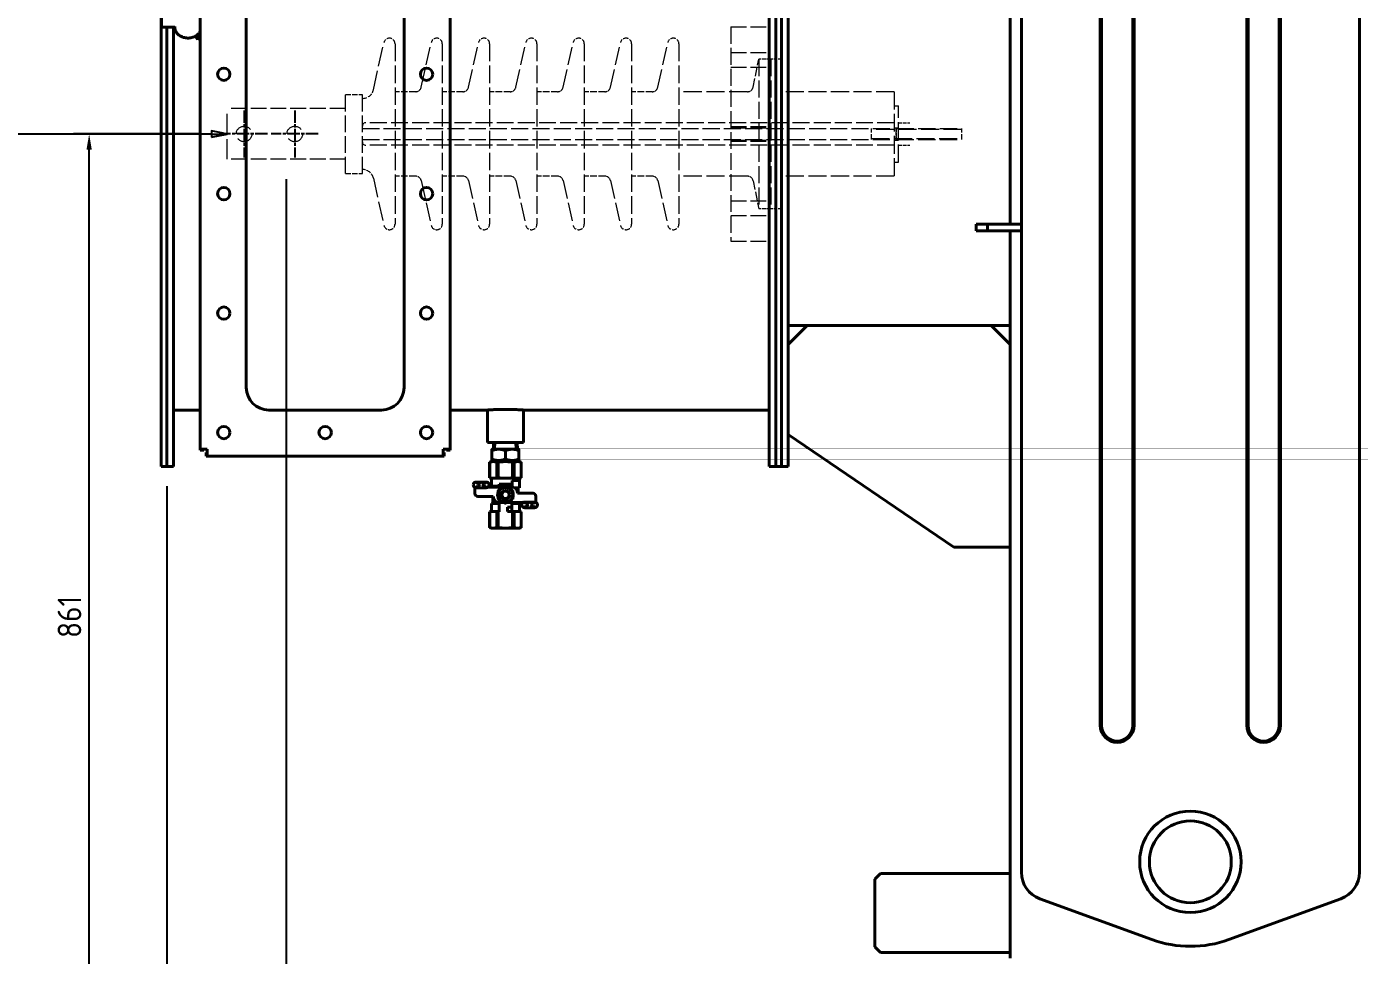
# Model space of a CAD drawing. Header units: millimetres. Extents: x 0 to 5887, y 0 to 4158.
# Drawn here: x 2033 to 3216, y 943 to 1767 of the extents above; entities that cross this region are included whole.
import ezdxf

# ---------------------------------------------------------------- set-up
doc = ezdxf.new("R2010")
doc.units = ezdxf.units.MM
doc.header["$LTSCALE"] = 7
doc.linetypes.add('CHAIN', pattern=[0.3543, 0.2362, -0.0295, 0.0591, -0.0295])
doc.linetypes.add('DASHED', pattern=[0.2067, 0.1654, -0.0413])
for name, color, linetype, lineweight in [('가려진 것(ISO)', 2, 'DASHED', 18), ('가시적인 것(ISO)', 3, 'Continuous', 40), ('가시적인 좁은 것(ISO)', 3, 'Continuous', 35), ('기호(ISO)', 5, 'Continuous', 25), ('중심 표식(ISO)', 1, 'Continuous', 25), ('치수(ISO)', 2, 'Continuous', 25)]:
    doc.layers.add(name, color=color, linetype=linetype, lineweight=lineweight)
doc.styles.add('부품번호텍스트_M2B', font='isocp.shx')
doc.styles.add('치수 텍스트_PSTEK_POSCO', font='isocp.shx')
doc.dimstyles.new('치수_PSTEK_POSCO', dxfattribs={"dimscale": 7, "dimtxt": 3, "dimasz": 2, "dimexe": 2, "dimexo": 2.5, "dimgap": 1, "dimtad": 1, "dimrnd": 1e-08, "dimdsep": 46, "dimtxsty": '치수 텍스트_PSTEK_POSCO', "dimcen": 0.09, "dimdle": 10, "dimclrd": 7, "dimclre": 7, "dimclrt": 2, "dimadec": 1, "dimazin": 2, "dimtfac": 1, "dimtmove": 0, "dimatfit": 3, "dimfxl": 0, "dimtolj": 1, "dimlwd": -1, "dimlwe": -1, "dimarcsym": 0})

# ---------------------------------------------------------------- blocks, each defined once
blk = doc.blocks.new('품번기호4')
at = {"layer": '기호(ISO)', "color": 7}
for p, q in [((313.81, 238.88), (286.93, 238.88)), ((313.81, 239.28), (313.81, 238.48)), ((315.31, 238.98), (313.81, 239.28)), ((313.81, 238.88), (314.97, 238.88)), ((313.81, 238.48), (315.31, 238.78))]:
    blk.add_line(p, q, dxfattribs=at)
at = {"layer": '기호(ISO)', "color": 7, "flags": 128}
blk.add_lwpolyline([(313.81, 238.48), (315.81, 238.88), (313.81, 239.28), (313.81, 238.48)], dxfattribs=at)
at = {"layer": '기호(ISO)'}
blk.add_circle((280.93, 238.88), 6, dxfattribs=at)
at = {"layer": '기호(ISO)', "color": 7}
blk.add_solid([(313.81, 238.48), (315.81, 238.88), (313.81, 239.28), (313.81, 238.48)], dxfattribs=at)
at = {"layer": '기호(ISO)', "color": 7, "insert": (280.93, 238.9), "char_height": 4, "attachment_point": 5, "style": '부품번호텍스트_M2B'}
blk.add_mtext('5', dxfattribs=at)
blk = doc.blocks.new('*D43')
at = {"layer": 'Defpoints', "color": 0, "transparency": 16777216}
for p in [(2263.2, 1649.7), (3250.7, 935.4), (2263.2, 515.4)]:
    blk.add_point(p, dxfattribs=at)
at = {"layer": '치수(ISO)', "color": 7, "transparency": 16777216}
for p, q in [((2263.2, 1632.2), (2263.2, 501.4)), ((3250.7, 917.9), (3250.7, 501.4)), ((3236.7, 515.4), (2277.2, 515.4))]:
    blk.add_line(p, q, dxfattribs=at)
for points in [[(2277.2, 517.8), (2277.2, 513.1), (2263.2, 515.4)], [(3236.7, 517.8), (3236.7, 513.1), (3250.7, 515.4)]]:
    blk.add_solid(points, dxfattribs=at)
at = {"layer": '치수(ISO)', "color": 2, "transparency": 16777216, "insert": (2726.7, 532.9), "char_height": 21, "attachment_point": 4, "style": '치수 텍스트_PSTEK_POSCO'}
blk.add_mtext('\\A1;987.5', dxfattribs=at)
blk = doc.blocks.new('*D44')
at = {"layer": 'Defpoints', "color": 0, "transparency": 16777216}
for p in [(3843.7, 1728.2), (2157.2, 1377.2), (2157.2, 437.2)]:
    blk.add_point(p, dxfattribs=at)
at = {"layer": '치수(ISO)', "color": 7, "transparency": 16777216}
for p, q in [((3843.7, 1710.7), (3843.7, 423.2)), ((2157.2, 1359.7), (2157.2, 423.2)), ((3829.7, 437.2), (2171.2, 437.2))]:
    blk.add_line(p, q, dxfattribs=at)
for points in [[(2171.2, 439.5), (2171.2, 434.8), (2157.2, 437.2)], [(3829.7, 439.5), (3829.7, 434.8), (3843.7, 437.2)]]:
    blk.add_solid(points, dxfattribs=at)
at = {"layer": '치수(ISO)', "color": 2, "transparency": 16777216, "insert": (2965.3, 454.7), "char_height": 21, "attachment_point": 4, "style": '치수 텍스트_PSTEK_POSCO'}
blk.add_mtext('\\A1;1686.5', dxfattribs=at)
blk = doc.blocks.new('*D45')
at = {"layer": 'Defpoints', "color": 0, "transparency": 16777216}
for p in [(2088.2, 1672.2), (2204.8, 1672.2), (2925.7, 811.2)]:
    blk.add_point(p, dxfattribs=at)
at = {"layer": '치수(ISO)', "color": 7, "transparency": 16777216}
for p, q in [((2187.3, 1672.2), (2074.2, 1672.2)), ((2088.2, 825.2), (2088.2, 1658.2)), ((2908.2, 811.2), (2074.2, 811.2))]:
    blk.add_line(p, q, dxfattribs=at)
for points in [[(2085.8, 1658.2), (2090.5, 1658.2), (2088.2, 1672.2)], [(2085.8, 825.2), (2090.5, 825.2), (2088.2, 811.2)]]:
    blk.add_solid(points, dxfattribs=at)
at = {"layer": '치수(ISO)', "color": 2, "transparency": 16777216, "insert": (2070.7, 1224.9), "char_height": 21, "attachment_point": 4, "rotation": 90, "style": '치수 텍스트_PSTEK_POSCO'}
blk.add_mtext('\\A1;861', dxfattribs=at)

msp = doc.modelspace()

# ---------------------------------------------------------------- linework, layer by layer
at = {"layer": '가려진 것(ISO)', "ltscale": 12.891842}
for p, q in [((2657.6748, 1767.1871), (2657.6748, 1577.1871)), ((2692.6748, 1577.1871), (2692.6748, 1767.1871))]:
    msp.add_line(p, q, dxfattribs=at)
at = {"layer": '가려진 것(ISO)', "ltscale": 12.094824}
for p, q in [((2657.6748, 1767.1871), (2692.6748, 1767.1871)), ((2657.6748, 1744.5051), (2692.6748, 1744.5051)), ((2657.6748, 1731.5051), (2692.6748, 1731.5051)), ((2315.6748, 1694.6871), (2210.6748, 1694.6871)), ((2657.6748, 1678.6871), (2692.6748, 1678.6871)), ((2657.6748, 1677.6871), (2692.6748, 1677.6871)), ((2657.6748, 1666.6871), (2692.6748, 1666.6871)), ((2657.6748, 1665.6871), (2692.6748, 1665.6871)), ((2315.6748, 1649.6871), (2210.6748, 1649.6871)), ((2657.6748, 1612.8692), (2692.6748, 1612.8692)), ((2657.6748, 1599.8692), (2692.6748, 1599.8692)), ((2657.6748, 1577.1871), (2692.6748, 1577.1871))]:
    msp.add_line(p, q, dxfattribs=at)
at = {"layer": '가려진 것(ISO)', "ltscale": 14.795932}
for p, q in [((2340.4327, 1711.5003), (2349.7958, 1753.2805)), ((2340.4327, 1632.8739), (2349.7958, 1591.0937))]:
    msp.add_line(p, q, dxfattribs=at)
at = {"layer": '가려진 것(ISO)', "ltscale": 13.361586}
for p, q in [((2359.6748, 1752.1871), (2359.6748, 1592.1871)), ((2401.6748, 1752.1871), (2401.6748, 1592.1871)), ((2443.6748, 1752.1871), (2443.6748, 1592.1871)), ((2485.6748, 1752.1871), (2485.6748, 1592.1871)), ((2527.6748, 1752.1871), (2527.6748, 1592.1871)), ((2569.6748, 1752.1871), (2569.6748, 1592.1871)), ((2611.6748, 1752.1871), (2611.6748, 1592.1871))]:
    msp.add_line(p, q, dxfattribs=at)
at = {"layer": '가려진 것(ISO)', "ltscale": 14.054584}
for p, q in [((2382.9019, 1713.5937), (2391.7958, 1753.2805)), ((2424.9019, 1713.5937), (2433.7958, 1753.2805)), ((2466.9019, 1713.5937), (2475.7958, 1753.2805)), ((2508.9019, 1713.5937), (2517.7958, 1753.2805)), ((2550.9019, 1713.5937), (2559.7958, 1753.2805)), ((2592.9019, 1713.5937), (2601.7958, 1753.2805)), ((2382.9019, 1630.7805), (2391.7958, 1591.0937)), ((2424.9019, 1630.7805), (2433.7958, 1591.0937)), ((2466.9019, 1630.7805), (2475.7958, 1591.0937)), ((2508.9019, 1630.7805), (2517.7958, 1591.0937)), ((2550.9019, 1630.7805), (2559.7958, 1591.0937)), ((2592.9019, 1630.7805), (2601.7958, 1591.0937))]:
    msp.add_line(p, q, dxfattribs=at)
at = {"layer": '가려진 것(ISO)', "ltscale": 6.950077}
for p, q in [((2677.4997, 1713.6741), (2682.6748, 1738.6871)), ((2677.4997, 1630.7002), (2682.6748, 1605.6871))]:
    msp.add_line(p, q, dxfattribs=at)
at = {"layer": '가려진 것(ISO)', "ltscale": 13.126239}
for p, q in [((2682.6748, 1738.6871), (2682.6748, 1605.6871)), ((2693.1748, 1738.6871), (2693.1748, 1605.6871))]:
    msp.add_line(p, q, dxfattribs=at)
at = {"layer": '가려진 것(ISO)', "ltscale": 2.720895}
for p, q in [((2692.6748, 1738.6871), (2682.6748, 1738.6871)), ((2806.6748, 1682.0021), (2816.6748, 1682.0021)), ((2806.6748, 1677.0946), (2816.6748, 1677.0946)), ((2806.6748, 1667.2796), (2816.6748, 1667.2796)), ((2806.6748, 1662.3722), (2816.6748, 1662.3722)), ((2692.6748, 1605.6871), (2682.6748, 1605.6871))]:
    msp.add_line(p, q, dxfattribs=at)
at = {"layer": '가려진 것(ISO)', "ltscale": 2.584845}
for p, q in [((2702.6748, 1738.6871), (2693.1748, 1738.6871)), ((2702.6748, 1605.6871), (2693.1748, 1605.6871))]:
    msp.add_line(p, q, dxfattribs=at)
at = {"layer": '가려진 것(ISO)', "ltscale": 12.665669}
for p, q in [((2315.6748, 1637.1871), (2315.6748, 1707.1871)), ((2330.6748, 1637.1871), (2330.6748, 1707.1871))]:
    msp.add_line(p, q, dxfattribs=at)
at = {"layer": '가려진 것(ISO)', "ltscale": 4.081393}
for p, q in [((2315.6748, 1707.1871), (2330.6748, 1707.1871)), ((2315.6748, 1637.1871), (2330.6748, 1637.1871))]:
    msp.add_line(p, q, dxfattribs=at)
at = {"layer": '가려진 것(ISO)', "ltscale": 4.992414}
for p, q in [((2378.0229, 1709.6871), (2359.6748, 1709.6871)), ((2420.0229, 1709.6871), (2401.6748, 1709.6871)), ((2462.0229, 1709.6871), (2443.6748, 1709.6871)), ((2504.0229, 1709.6871), (2485.6748, 1709.6871)), ((2546.0229, 1709.6871), (2527.6748, 1709.6871)), ((2588.0229, 1709.6871), (2569.6748, 1709.6871)), ((2378.0229, 1634.6871), (2359.6748, 1634.6871)), ((2420.0229, 1634.6871), (2401.6748, 1634.6871)), ((2462.0229, 1634.6871), (2443.6748, 1634.6871)), ((2504.0229, 1634.6871), (2485.6748, 1634.6871)), ((2546.0229, 1634.6871), (2527.6748, 1634.6871)), ((2588.0229, 1634.6871), (2569.6748, 1634.6871))]:
    msp.add_line(p, q, dxfattribs=at)
at = {"layer": '가려진 것(ISO)', "ltscale": 14.036581}
for p, q in [((2672.6034, 1709.6871), (2611.6748, 1709.6871)), ((2672.6034, 1634.6871), (2611.6748, 1634.6871))]:
    msp.add_line(p, q, dxfattribs=at)
at = {"layer": '가려진 것(ISO)', "ltscale": 0.13595}
for p, q in [((2693.1748, 1709.6871), (2692.6748, 1709.6871)), ((2693.1748, 1634.6871), (2692.6748, 1634.6871))]:
    msp.add_line(p, q, dxfattribs=at)
at = {"layer": '가려진 것(ISO)', "ltscale": 13.822656}
for p, q in [((2802.6748, 1709.6871), (2702.6748, 1709.6871)), ((2862.6748, 1676.2901), (2782.6748, 1676.2901)), ((2782.6748, 1668.0841), (2862.6748, 1668.0841)), ((2802.6748, 1634.6871), (2702.6748, 1634.6871))]:
    msp.add_line(p, q, dxfattribs=at)
at = {"layer": '가려진 것(ISO)', "ltscale": 13.57036}
for p, q in [((2802.6748, 1709.6871), (2802.6748, 1634.6871)), ((2806.6748, 1647.1871), (2806.6748, 1697.1871))]:
    msp.add_line(p, q, dxfattribs=at)
at = {"layer": '가려진 것(ISO)', "ltscale": 15.550488}
msp.add_line((2210.6748, 1649.6871), (2210.6748, 1694.6871), dxfattribs=at)
at = {"layer": '가려진 것(ISO)', "ltscale": 0.544099}
for p, q in [((2802.6748, 1697.1871), (2804.6748, 1697.1871)), ((2804.6748, 1697.1871), (2806.6748, 1697.1871)), ((2802.6748, 1677.6871), (2804.6748, 1677.6871)), ((2804.6748, 1677.6871), (2806.6748, 1677.6871)), ((2802.6748, 1666.6871), (2804.6748, 1666.6871)), ((2804.6748, 1666.6871), (2806.6748, 1666.6871)), ((2802.6748, 1647.1871), (2804.6748, 1647.1871)), ((2804.6748, 1647.1871), (2806.6748, 1647.1871))]:
    msp.add_line(p, q, dxfattribs=at)
at = {"layer": '가려진 것(ISO)', "ltscale": 12.965651}
for p, q in [((2802.6748, 1682.1871), (2333.6748, 1682.1871)), ((2802.6748, 1662.1871), (2333.6748, 1662.1871))]:
    msp.add_line(p, q, dxfattribs=at)
at = {"layer": '가려진 것(ISO)', "ltscale": 13.048587}
for p, q in [((2330.6748, 1677.1871), (2802.6748, 1677.1871)), ((2330.6748, 1667.1871), (2802.6748, 1667.1871))]:
    msp.add_line(p, q, dxfattribs=at)
at = {"layer": '가려진 것(ISO)', "ltscale": 4.274029}
for p, q in [((2782.6748, 1667.1871), (2782.6748, 1677.1871)), ((2862.6748, 1667.1871), (2862.6748, 1677.1871))]:
    msp.add_line(p, q, dxfattribs=at)
at = {"layer": '가려진 것(ISO)', "ltscale": 2.73937}
for p, q in [((2804.6748, 1667.1871), (2804.6748, 1677.1871)), ((2804.6748, 1677.1871), (2804.6748, 1667.1871))]:
    msp.add_line(p, q, dxfattribs=at)
at = {"layer": '가려진 것(ISO)', "ltscale": 13.3619}
for p, q in [((2804.6748, 1677.1871), (2862.6748, 1677.1871)), ((2804.6748, 1667.1871), (2862.6748, 1667.1871))]:
    msp.add_line(p, q, dxfattribs=at)
at = {"layer": '가려진 것(ISO)', "ltscale": 14.981678}
for centre in [(2225.6748, 1672.1871), (2270.6748, 1672.1871)]:
    msp.add_circle(centre, 6.9, dxfattribs=at)
at = {"layer": '가려진 것(ISO)', "ltscale": 3.974094}
for centre, start, end in [((2354.6748, 1752.1871), 0, 167.3685667), ((2396.6748, 1752.1871), 0, 167.3685667), ((2438.6748, 1752.1871), 0, 167.3685667), ((2480.6748, 1752.1871), 0, 167.3685667), ((2522.6748, 1752.1871), 0, 167.3685667), ((2564.6748, 1752.1871), 0, 167.3685667), ((2606.6748, 1752.1871), 0, 167.3685667), ((2354.6748, 1592.1871), 192.6314333, 0), ((2396.6748, 1592.1871), 192.6314333, 0), ((2438.6748, 1592.1871), 192.6314333, 0), ((2480.6748, 1592.1871), 192.6314333, 0), ((2522.6748, 1592.1871), 192.6314333, 0), ((2564.6748, 1592.1871), 192.6314333, 0), ((2606.6748, 1592.1871), 192.6314333, 0)]:
    msp.add_arc(centre, 5, start, end, dxfattribs=at)
at = {"layer": '가려진 것(ISO)', "ltscale": 3.674158}
for centre, start, end in [((2330.6748, 1713.6871), 270, 347.3685667), ((2330.6748, 1630.6871), 12.6314333, 90)]:
    msp.add_arc(centre, 10, start, end, dxfattribs=at)
at = {"layer": '가려진 것(ISO)', "ltscale": 1.837029}
for centre, start, end in [((2378.0229, 1714.6871), 270, 347.3685667), ((2420.0229, 1714.6871), 270, 347.3685667), ((2462.0229, 1714.6871), 270, 347.3685667), ((2504.0229, 1714.6871), 270, 347.3685667), ((2546.0229, 1714.6871), 270, 347.3685667), ((2588.0229, 1714.6871), 270, 347.3685667), ((2378.0229, 1629.6871), 12.6314333, 90), ((2420.0229, 1629.6871), 12.6314333, 90), ((2462.0229, 1629.6871), 12.6314333, 90), ((2504.0229, 1629.6871), 12.6314333, 90), ((2546.0229, 1629.6871), 12.6314333, 90), ((2588.0229, 1629.6871), 12.6314333, 90)]:
    msp.add_arc(centre, 5, start, end, dxfattribs=at)
at = {"layer": '가려진 것(ISO)', "ltscale": 1.859399}
for centre, start, end in [((2672.6034, 1714.6871), 270, 348.3106308), ((2672.6034, 1629.6871), 11.6893692, 90)]:
    msp.add_arc(centre, 5, start, end, dxfattribs=at)
at = {"layer": '가려진 것(ISO)', "ltscale": 1.282139}
for centre, start, end in [((2333.6748, 1679.1871), 90, 180), ((2333.6748, 1665.1871), 180, 270)]:
    msp.add_arc(centre, 3, start, end, dxfattribs=at)
at = {"layer": '가시적인 것(ISO)'}
for p, q in [((2905.6748, 1592.1871), (2905.6748, 2181.3871)), ((2915.6748, 1985.5042), (2915.6748, 1016.8701)), ((3215.6748, 1016.8701), (3215.6748, 1985.5042)), ((2691.6748, 1967.1871), (2691.6748, 1377.1871)), ((2697.6748, 1967.1871), (2697.6748, 1377.1871)), ((2697.6748, 1967.1871), (2697.6748, 1377.1871)), ((2702.6748, 1967.1871), (2702.6748, 1377.1871)), ((2702.6748, 1377.1871), (2702.6748, 1967.1871)), ((2708.6748, 1377.1871), (2708.6748, 1967.1871)), ((2186.6748, 1392.5871), (2186.6748, 1951.7871)), ((2408.6748, 1951.7871), (2408.6748, 1392.5871)), ((2227.6748, 1447.1871), (2227.6748, 1897.1871)), ((2367.6748, 1897.1871), (2367.6748, 1447.1871)), ((2985.6748, 1147.1871), (2985.6748, 1855.1871)), ((2986.8665, 1147.1871), (2986.8665, 1855.1871)), ((3014.483, 1855.1871), (3014.483, 1147.1871)), ((3015.6748, 1855.1871), (3015.6748, 1147.1871)), ((3115.6748, 1147.1871), (3115.6748, 1855.1871)), ((3116.8665, 1147.1871), (3116.8665, 1855.1871)), ((3144.483, 1855.1871), (3144.483, 1147.1871)), ((3145.6748, 1855.1871), (3145.6748, 1147.1871)), ((2152.1748, 1775.8422), (2152.1748, 1377.1871)), ((2152.3748, 1776.5329), (2152.3748, 1766.9371)), ((2152.3748, 1766.9371), (2164.1144, 1766.9371)), ((2157.1748, 1377.1871), (2157.1748, 1766.9371)), ((2157.1748, 1377.1871), (2157.1748, 1766.9371)), ((2163.1748, 1377.1871), (2163.1748, 1766.9371)), ((2183.3748, 1759.5525), (2183.3748, 1757.6871)), ((2185.3748, 1761.309), (2185.3748, 1756.6871)), ((2185.3748, 1756.6871), (2186.6748, 1756.6871)), ((2885.6748, 1592.1871), (2875.6748, 1592.1871)), ((2875.6748, 1592.1871), (2875.6748, 1586.1871)), ((2875.6748, 1586.1871), (2885.6748, 1586.1871)), ((2885.6748, 1586.1871), (2885.6748, 1592.1871)), ((2885.6748, 1592.1871), (2915.6748, 1592.1871)), ((2885.6748, 1586.1871), (2915.6748, 1586.1871)), ((2905.6748, 940.6871), (2905.6748, 1586.1871)), ((2725.5012, 1502.2136), (2708.6748, 1485.3871)), ((2725.4748, 1502.1871), (2708.6748, 1502.1871)), ((2725.5012, 1502.2136), (2888.8483, 1502.2136)), ((2905.6748, 1485.3871), (2888.8483, 1502.2136)), ((2905.6748, 1502.1871), (2888.8748, 1502.1871)), ((2186.6748, 1427.1871), (2163.1748, 1427.1871)), ((2347.6748, 1427.1871), (2247.6748, 1427.1871)), ((2441.6748, 1427.1871), (2408.6748, 1427.1871)), ((2441.6748, 1427.1871), (2441.6748, 1398.3871)), ((2473.6748, 1427.1871), (2473.6748, 1398.3871)), ((2691.6748, 1427.1871), (2473.6748, 1427.1871)), ((2441.6748, 1398.3871), (2473.6748, 1398.3871)), ((2447.1411, 1398.3871), (2446.9538, 1392.3871)), ((2468.2085, 1398.3871), (2468.3958, 1392.3871)), ((2708.6748, 1405.3871), (2855.6748, 1305.3871)), ((2186.6748, 1392.5871), (2193.0748, 1392.5871)), ((2186.6748, 1392.5871), (2186.6748, 1391.6499)), ((2189.8748, 1391.6499), (2186.6748, 1391.6499)), ((2189.8748, 1392.5871), (2189.8748, 1391.6499)), ((2193.0748, 1389.3871), (2192.1375, 1389.3871)), ((2192.1375, 1389.3871), (2192.1375, 1386.1871)), ((2192.1375, 1386.1871), (2193.0748, 1386.1871)), ((2192.6748, 1392.1871), (2192.6748, 1392.5871)), ((2193.0748, 1392.1871), (2192.6748, 1392.1871)), ((2193.0748, 1392.5871), (2193.0748, 1386.1871)), ((2402.2748, 1386.1871), (2193.0748, 1386.1871)), ((2402.2748, 1386.1871), (2402.2748, 1392.5871)), ((2402.2748, 1392.5871), (2408.6748, 1392.5871)), ((2402.6748, 1392.1871), (2402.2748, 1392.1871)), ((2402.2748, 1389.3871), (2403.212, 1389.3871)), ((2402.2748, 1386.1871), (2403.212, 1386.1871)), ((2402.6748, 1392.5871), (2402.6748, 1392.1871)), ((2403.212, 1389.3871), (2403.212, 1386.1871)), ((2405.4748, 1392.5871), (2405.4748, 1391.6499)), ((2405.4748, 1391.6499), (2408.6748, 1391.6499)), ((2408.6748, 1391.6499), (2408.6748, 1392.5871)), ((2451.6748, 1392.3871), (2445.6748, 1392.3871)), ((2445.6748, 1383.687), (2445.6748, 1391.0873)), ((2463.6748, 1392.3871), (2451.6748, 1392.3871)), ((2457.6748, 1383.687), (2457.6748, 1391.0873)), ((2469.6748, 1392.3871), (2463.6748, 1392.3871)), ((2469.6748, 1391.0873), (2469.6748, 1383.687)), ((2152.1748, 1377.1871), (2157.1748, 1377.1871)), ((2157.1748, 1377.1871), (2163.1748, 1377.1871)), ((2445.1748, 1381.3871), (2443.6748, 1380.9852)), ((2443.6971, 1380.9852), (2443.6748, 1380.9852)), ((2443.6748, 1380.9852), (2443.6748, 1367.039)), ((2443.6971, 1380.9852), (2443.6971, 1367.039)), ((2446.8494, 1381.3871), (2445.1748, 1381.3871)), ((2451.6748, 1382.3871), (2445.6748, 1382.3871)), ((2457.6748, 1381.3871), (2446.8494, 1381.3871)), ((2446.985, 1381.3871), (2446.9538, 1382.3871)), ((2450.0018, 1367.039), (2450.0018, 1380.9852)), ((2451.37, 1380.9852), (2450.0018, 1380.9852)), ((2451.37, 1380.9852), (2451.37, 1367.039)), ((2463.6748, 1382.3871), (2451.6748, 1382.3871)), ((2468.5001, 1381.3871), (2457.6748, 1381.3871)), ((2469.6748, 1382.3871), (2463.6748, 1382.3871)), ((2463.9795, 1367.039), (2463.9795, 1380.9852)), ((2465.3477, 1380.9852), (2463.9795, 1380.9852)), ((2465.3477, 1380.9852), (2465.3477, 1367.039)), ((2468.3646, 1381.3871), (2468.3958, 1382.3871)), ((2470.1748, 1381.3871), (2468.5001, 1381.3871)), ((2470.1748, 1381.3871), (2471.6748, 1380.9852)), ((2471.6525, 1367.039), (2471.6525, 1380.9852)), ((2471.6748, 1380.9852), (2471.6525, 1380.9852)), ((2471.6748, 1380.9852), (2471.6748, 1367.039)), ((2697.6748, 1377.1871), (2691.6748, 1377.1871)), ((2697.6748, 1377.1871), (2702.6748, 1377.1871)), ((2708.6748, 1377.1871), (2702.6748, 1377.1871)), ((2440.6748, 1363.2621), (2431.6748, 1363.2621)), ((2443.6971, 1367.039), (2443.6748, 1367.039)), ((2445.1748, 1366.6371), (2443.6748, 1367.039)), ((2446.8494, 1366.6371), (2445.1748, 1366.6371)), ((2445.1748, 1366.6371), (2445.1748, 1359.5971)), ((2457.6748, 1366.6371), (2446.8494, 1366.6371)), ((2451.37, 1367.039), (2450.0018, 1367.039)), ((2452.0498, 1361.2621), (2452.0498, 1358.7621)), ((2457.6748, 1361.2621), (2452.0498, 1361.2621)), ((2468.5001, 1366.6371), (2457.6748, 1366.6371)), ((2463.2998, 1361.2621), (2457.6748, 1361.2621)), ((2463.2998, 1358.7493), (2463.2998, 1361.2621)), ((2463.7998, 1364.6371), (2463.7998, 1358.6921)), ((2470.1748, 1364.6371), (2463.7998, 1364.6371)), ((2465.3477, 1367.039), (2463.9795, 1367.039)), ((2470.1748, 1366.6371), (2468.5001, 1366.6371)), ((2470.1748, 1366.6371), (2471.6748, 1367.039)), ((2470.1748, 1366.6371), (2470.1748, 1364.6371)), ((2470.1748, 1358.2621), (2470.1748, 1364.6371)), ((2471.6748, 1367.039), (2471.6525, 1367.039)), ((2430.6748, 1353.0121), (2430.6748, 1358.4708)), ((2440.6748, 1358.2621), (2431.6748, 1358.2621)), ((2433.1748, 1350.5121), (2446.9248, 1350.5121)), ((2456.3578, 1358.7621), (2442.1748, 1358.7621)), ((2452.0498, 1359.5971), (2445.1748, 1359.5971)), ((2446.4248, 1359.2621), (2445.1748, 1359.5971)), ((2452.0498, 1359.2621), (2446.4248, 1359.2621)), ((2446.4248, 1359.2621), (2446.4248, 1358.7621)), ((2446.4248, 1350.5121), (2446.4248, 1344.5121)), ((2462.9248, 1358.7621), (2458.9917, 1358.7621)), ((2463.7998, 1359.5971), (2463.2998, 1359.5971)), ((2463.7998, 1359.2621), (2463.2998, 1359.2621)), ((2465.2161, 1358.2621), (2470.1748, 1358.2621)), ((2482.1748, 1353.2621), (2468.4248, 1353.2621)), ((2468.9248, 1358.2621), (2468.9248, 1353.2621)), ((2484.6748, 1345.3034), (2484.6748, 1350.7621)), ((2445.1748, 1337.1371), (2443.6748, 1336.7352)), ((2446.4248, 1344.5121), (2445.1748, 1344.1772)), ((2452.0498, 1344.1772), (2445.1748, 1344.1772)), ((2445.1748, 1344.1772), (2445.1748, 1337.1371)), ((2446.8494, 1337.1371), (2445.1748, 1337.1371)), ((2452.0498, 1344.5121), (2446.4248, 1344.5121)), ((2452.0498, 1337.1371), (2446.8494, 1337.1371)), ((2452.0498, 1345.0249), (2452.0498, 1336.8136)), ((2456.3578, 1345.0121), (2452.4248, 1345.0121)), ((2473.1748, 1345.0121), (2458.9917, 1345.0121)), ((2459.5498, 1340.8871), (2459.5498, 1337.1371)), ((2463.2998, 1340.8871), (2459.5498, 1340.8871)), ((2459.5498, 1337.1371), (2463.2998, 1337.1371)), ((2463.2998, 1340.8871), (2463.2998, 1345.0121)), ((2468.9248, 1344.5121), (2463.2998, 1344.5121)), ((2470.1748, 1344.1772), (2463.2998, 1344.1772)), ((2463.2998, 1337.1371), (2463.2998, 1340.8871)), ((2463.2998, 1336.8136), (2463.2998, 1337.1371)), ((2468.5001, 1337.1371), (2463.2998, 1337.1371)), ((2470.1748, 1337.1371), (2468.5001, 1337.1371)), ((2468.9248, 1345.0121), (2468.9248, 1344.5121)), ((2468.9248, 1344.5121), (2470.1748, 1344.1772)), ((2470.1748, 1344.1772), (2470.1748, 1337.1371)), ((2470.1748, 1337.1371), (2471.6748, 1336.7352)), ((2483.6748, 1345.5121), (2474.6748, 1345.5121)), ((2483.6748, 1340.5121), (2474.6748, 1340.5121)), ((2443.6971, 1336.7352), (2443.6748, 1336.7352)), ((2443.6748, 1336.7352), (2443.6748, 1322.789)), ((2443.6971, 1322.789), (2443.6971, 1336.7352)), ((2450.0018, 1336.7352), (2450.0018, 1322.789)), ((2451.37, 1336.7352), (2450.0018, 1336.7352)), ((2451.37, 1322.789), (2451.37, 1336.7352)), ((2465.3477, 1336.7352), (2463.9795, 1336.7352)), ((2463.9795, 1336.7352), (2463.9795, 1322.789)), ((2465.3477, 1322.789), (2465.3477, 1336.7352)), ((2471.6748, 1336.7352), (2471.6525, 1336.7352)), ((2471.6525, 1336.7352), (2471.6525, 1322.789)), ((2471.6748, 1336.7352), (2471.6748, 1322.789)), ((2443.6971, 1322.789), (2443.6748, 1322.789)), ((2445.1748, 1322.3871), (2443.6748, 1322.789)), ((2446.8494, 1322.3871), (2445.1748, 1322.3871)), ((2457.6748, 1322.3871), (2446.8494, 1322.3871)), ((2451.37, 1322.789), (2450.0018, 1322.789)), ((2468.5001, 1322.3871), (2457.6748, 1322.3871)), ((2465.3477, 1322.789), (2463.9795, 1322.789)), ((2470.1748, 1322.3871), (2468.5001, 1322.3871)), ((2470.1748, 1322.3871), (2471.6748, 1322.789)), ((2471.6748, 1322.789), (2471.6525, 1322.789)), ((2855.6748, 1305.3871), (2905.6748, 1305.3871)), ((2785.6748, 1010.6871), (2790.6748, 1015.6871)), ((2785.6748, 950.6871), (2785.6748, 1010.6871)), ((2905.6748, 1015.6871), (2790.6748, 1015.6871)), ((2932.1243, 993.3778), (3031.4727, 957.2179)), ((3099.8768, 957.2179), (3199.2253, 993.3778)), ((2790.6748, 945.6871), (2785.6748, 950.6871)), ((2905.6748, 945.6871), (2790.6748, 945.6871))]:
    msp.add_line(p, q, dxfattribs=at)
for centre, radius in [((2207.6748, 1725.1871), 5.5), ((2387.6748, 1725.1871), 5.5), ((2207.6748, 1619.1871), 5.5), ((2387.6748, 1619.1871), 5.5), ((2207.6748, 1513.1871), 5.5), ((2387.6748, 1513.1871), 5.5), ((2207.6748, 1407.1871), 5.5), ((2297.6748, 1407.1871), 5.5), ((2387.6748, 1407.1871), 5.5), ((2457.6748, 1351.8871), 4), ((2457.6748, 1351.8871), 3.233), ((3065.6748, 1026.1871), 45), ((3065.6748, 1026.1871), 36.3397)]:
    msp.add_circle(centre, radius, dxfattribs=at)
for centre, radius, start, end in [((2184.3748, 1757.6871), 1, 180, 0), ((2247.6748, 1447.1871), 20, 180, 270), ((2347.6748, 1447.1871), 20, 270, 0), ((2431.6748, 1360.7621), 2.5, 90, 107.2808817), ((2440.6748, 1360.7621), 2.5, 72.7191183, 90), ((2433.1748, 1353.0121), 2.5, 180, 270), ((2431.6748, 1360.7621), 2.5, 252.7191183, 270), ((2440.6748, 1360.7621), 2.5, 270, 287.2808817), ((2452.4248, 1350.5121), 5.5, 180, 270), ((2457.6748, 1351.8871), 7, 158.2132107, 201.7867893), ((2457.6748, 1351.8871), 6.5, 120, 180), ((2457.6748, 1351.8871), 6.5, 180, 240), ((2457.6748, 1351.8871), 7, 98.2132107, 141.7867893), ((2457.6748, 1351.8871), 6.5, 60, 120), ((2457.6748, 1351.8871), 7, 38.2132107, 81.7867893), ((2457.6748, 1351.8871), 6.5, 0, 60), ((2457.6748, 1351.8871), 6.5, 300, 0), ((2462.9248, 1353.2621), 5.5, 0, 90), ((2457.6748, 1351.8871), 7, 338.2132107, 21.7867893), ((2482.1748, 1350.7621), 2.5, 0, 90), ((2457.6748, 1351.8871), 7, 218.2132107, 261.7867893), ((2457.6748, 1351.8871), 6.5, 240, 300), ((2457.6748, 1351.8871), 7, 278.2132107, 321.7867893), ((2474.6748, 1343.0121), 2.5, 90, 107.2808817), ((2474.6748, 1343.0121), 2.5, 252.7191183, 270), ((2483.6748, 1343.0121), 2.5, 72.7191183, 90), ((2483.6748, 1343.0121), 2.5, 270, 287.2808817), ((3000.6748, 1147.1871), 15, 180, 0), ((3000.6748, 1147.1871), 13.8082, 180, 0), ((3130.6748, 1147.1871), 15, 180, 0), ((3130.6748, 1147.1871), 13.8082, 180, 0), ((2940.6748, 1016.8701), 25, 180, 250), ((3190.6748, 1016.8701), 25, 290, 0), ((3065.6748, 1051.1871), 100, 250, 290)]:
    msp.add_arc(centre, radius, start, end, dxfattribs=at)
for points, knots in [([(2164.1301, 1767.6828), (2164.0669, 1766.7197), (2164.1744, 1765.7426), (2164.7037, 1763.8782), (2165.1326, 1762.9975), (2166.2698, 1761.3385), (2167.0051, 1760.5876), (2168.7504, 1759.2331), (2169.7869, 1758.672), (2172.0605, 1757.8021), (2173.3094, 1757.5235), (2175.8646, 1757.2935), (2177.172, 1757.3501), (2179.7229, 1757.8132), (2180.9676, 1758.218), (2183.2455, 1759.3877), (2184.2891, 1760.1377), (2185.7574, 1761.7135), (2186.2693, 1762.421), (2186.6748, 1763.2086)], [6.236776898, 6.236776898, 6.236776898, 6.236776898, 6.481287863, 6.481287863, 6.734515732, 6.734515732, 7.022080395, 7.022080395, 7.358020585, 7.358020585, 7.727335118, 7.727335118, 8.105280875, 8.105280875, 8.482049018, 8.482049018, 8.842196043, 8.842196043, 9.075624296, 9.075624296, 9.075624296, 9.075624296]), ([(2441.6748, 1427.1871), (2441.7132, 1427.1897), (2441.7709, 1427.1935), (2442.176, 1427.2194), (2442.4848, 1427.239), (2443.3013, 1427.2883), (2443.8097, 1427.318), (2444.9845, 1427.3817), (2445.6509, 1427.4157), (2447.0712, 1427.4813), (2447.8735, 1427.5153), (2449.6207, 1427.5791), (2450.5656, 1427.6088), (2452.5365, 1427.6581), (2453.5642, 1427.6778), (2455.6309, 1427.7038), (2456.67, 1427.7101), (2457.6748, 1427.7101)], [7.234593339, 7.234593339, 7.234593339, 7.234593339, 7.536034636, 7.536034636, 7.837475932, 7.837475932, 8.138917228, 8.138917228, 8.440358525, 8.440358525, 8.741800007, 8.741800007, 9.043241488, 9.043241488, 9.34468297, 9.34468297, 9.646124452, 9.646124452, 9.646124452, 9.646124452]), ([(2457.6748, 1427.7101), (2458.6796, 1427.7101), (2459.7186, 1427.7038), (2461.7853, 1427.6778), (2462.813, 1427.6581), (2464.784, 1427.6088), (2465.7288, 1427.5791), (2467.476, 1427.5153), (2468.2783, 1427.4813), (2469.6986, 1427.4157), (2470.3651, 1427.3817), (2471.5399, 1427.318), (2472.0482, 1427.2883), (2472.8648, 1427.239), (2473.1735, 1427.2194), (2473.5786, 1427.1935), (2473.6363, 1427.1897), (2473.6748, 1427.1871)], [0, 0, 0, 0, 0.301441482, 0.301441482, 0.602882964, 0.602882964, 0.904324446, 0.904324446, 1.205765928, 1.205765928, 1.507207224, 1.507207224, 1.80864852, 1.80864852, 2.110089817, 2.110089817, 2.411531113, 2.411531113, 2.411531113, 2.411531113]), ([(2430.9321, 1363.1493), (2430.8659, 1363.1285), (2430.801, 1363.1054), (2430.4549, 1362.9656), (2430.2126, 1362.8055), (2429.7478, 1362.3966), (2429.5257, 1362.0889), (2429.2394, 1361.4312), (2429.1748, 1361.082), (2429.1748, 1360.7621)], [1.4866647851, 1.4866647851, 1.4866647851, 1.4866647851, 1.5135711108, 1.5135711108, 1.6349228523, 1.6349228523, 1.8118873821, 1.8118873821, 1.9888519119, 1.9888519119, 1.9888519119, 1.9888519119]), ([(2430.9321, 1358.375), (2430.8659, 1358.3957), (2430.801, 1358.4188), (2430.4549, 1358.5586), (2430.2126, 1358.7187), (2429.7478, 1359.1276), (2429.5257, 1359.4353), (2429.2394, 1360.093), (2429.1748, 1360.4422), (2429.1748, 1360.7621)], [-0.5021871267, -0.5021871267, -0.5021871267, -0.5021871267, -0.475280801, -0.475280801, -0.3539290595, -0.3539290595, -0.1769645298, -0.1769645298, 0, 0, 0, 0]), ([(2430.9321, 1363.1493), (2430.9986, 1363.1285), (2431.0664, 1363.1054), (2431.4465, 1362.9656), (2431.7818, 1362.8055), (2432.56, 1362.3966), (2433.0796, 1362.0889), (2434.139, 1361.4312), (2434.6792, 1361.082), (2435.1748, 1360.7621)], [1.4868284926, 1.4868284926, 1.4868284926, 1.4868284926, 1.5137348183, 1.5137348183, 1.6350865598, 1.6350865598, 1.8120510896, 1.8120510896, 1.9890156193, 1.9890156193, 1.9890156193, 1.9890156193]), ([(2430.9321, 1358.375), (2431.0278, 1358.4049), (2431.1264, 1358.4397), (2431.5741, 1358.6142), (2431.9488, 1358.8015), (2432.7364, 1359.231), (2433.223, 1359.5228), (2434.2117, 1360.1401), (2434.7143, 1360.4649), (2435.1748, 1360.7621)], [-0.5018359826, -0.5018359826, -0.5018359826, -0.5018359826, -0.4628305991, -0.4628305991, -0.3288649482, -0.3288649482, -0.1644324741, -0.1644324741, 0, 0, 0, 0]), ([(2441.4174, 1363.1493), (2441.351, 1363.1285), (2441.2832, 1363.1054), (2440.9031, 1362.9656), (2440.5678, 1362.8055), (2439.7896, 1362.3966), (2439.2699, 1362.0889), (2438.2105, 1361.4312), (2437.6704, 1361.082), (2437.1748, 1360.7621)], [1.4866828669, 1.4866828669, 1.4866828669, 1.4866828669, 1.5135891926, 1.5135891926, 1.6349409341, 1.6349409341, 1.8119054639, 1.8119054639, 1.9888699937, 1.9888699937, 1.9888699937, 1.9888699937]), ([(2441.4174, 1358.375), (2441.351, 1358.3957), (2441.2832, 1358.4188), (2440.9031, 1358.5586), (2440.5678, 1358.7187), (2439.7896, 1359.1276), (2439.2699, 1359.4353), (2438.2105, 1360.093), (2437.6704, 1360.4422), (2437.1748, 1360.7621)], [-0.5021871267, -0.5021871267, -0.5021871267, -0.5021871267, -0.475280801, -0.475280801, -0.3539290595, -0.3539290595, -0.1769645298, -0.1769645298, 0, 0, 0, 0]), ([(2441.4174, 1363.1493), (2441.4837, 1363.1285), (2441.5485, 1363.1054), (2441.8946, 1362.9656), (2442.137, 1362.8055), (2442.6017, 1362.3966), (2442.8238, 1362.0889), (2443.1101, 1361.4312), (2443.1748, 1361.082), (2443.1748, 1360.7621)], [1.4866647851, 1.4866647851, 1.4866647851, 1.4866647851, 1.5135711108, 1.5135711108, 1.6349228523, 1.6349228523, 1.8118873821, 1.8118873821, 1.9888519119, 1.9888519119, 1.9888519119, 1.9888519119]), ([(2441.4174, 1358.375), (2441.4837, 1358.3957), (2441.5485, 1358.4188), (2441.8946, 1358.5586), (2442.137, 1358.7187), (2442.6017, 1359.1276), (2442.8238, 1359.4353), (2443.1101, 1360.093), (2443.1748, 1360.4422), (2443.1748, 1360.7621)], [-0.5021871267, -0.5021871267, -0.5021871267, -0.5021871267, -0.475280801, -0.475280801, -0.3539290595, -0.3539290595, -0.1769645298, -0.1769645298, 0, 0, 0, 0]), ([(2473.9321, 1345.3993), (2473.8368, 1345.3694), (2473.7443, 1345.3345), (2473.3532, 1345.16), (2473.0998, 1344.9727), (2472.6703, 1344.5432), (2472.4783, 1344.2514), (2472.2307, 1343.6342), (2472.1748, 1343.3094), (2472.1748, 1343.0121)], [1.4871796368, 1.4871796368, 1.4871796368, 1.4871796368, 1.5261850202, 1.5261850202, 1.6601506711, 1.6601506711, 1.8245831452, 1.8245831452, 1.9890156193, 1.9890156193, 1.9890156193, 1.9890156193]), ([(2473.9321, 1340.625), (2473.8659, 1340.6457), (2473.801, 1340.6688), (2473.4549, 1340.8086), (2473.2126, 1340.9687), (2472.7478, 1341.3776), (2472.5257, 1341.6853), (2472.2394, 1342.343), (2472.1748, 1342.6922), (2472.1748, 1343.0121)], [-0.5021871267, -0.5021871267, -0.5021871267, -0.5021871267, -0.475280801, -0.475280801, -0.3539290595, -0.3539290595, -0.1769645298, -0.1769645298, 0, 0, 0, 0]), ([(2473.9321, 1345.3993), (2473.9986, 1345.3785), (2474.0664, 1345.3554), (2474.4465, 1345.2156), (2474.7818, 1345.0555), (2475.56, 1344.6466), (2476.0796, 1344.3389), (2477.139, 1343.6812), (2477.6792, 1343.332), (2478.1748, 1343.0121)], [-0.5021871267, -0.5021871267, -0.5021871267, -0.5021871267, -0.475280801, -0.475280801, -0.3539290595, -0.3539290595, -0.1769645298, -0.1769645298, 0, 0, 0, 0]), ([(2473.9321, 1340.625), (2473.9986, 1340.6457), (2474.0664, 1340.6688), (2474.4465, 1340.8086), (2474.7818, 1340.9687), (2475.56, 1341.3776), (2476.0796, 1341.6853), (2477.139, 1342.343), (2477.6792, 1342.6922), (2478.1748, 1343.0121)], [1.4866828669, 1.4866828669, 1.4866828669, 1.4866828669, 1.5135891926, 1.5135891926, 1.6349409341, 1.6349409341, 1.8119054639, 1.8119054639, 1.9888699937, 1.9888699937, 1.9888699937, 1.9888699937]), ([(2484.4174, 1345.3993), (2484.351, 1345.3785), (2484.2832, 1345.3554), (2483.9031, 1345.2156), (2483.5678, 1345.0555), (2482.7896, 1344.6466), (2482.2699, 1344.3389), (2481.2105, 1343.6812), (2480.6704, 1343.332), (2480.1748, 1343.0121)], [1.4866828669, 1.4866828669, 1.4866828669, 1.4866828669, 1.5135891926, 1.5135891926, 1.6349409341, 1.6349409341, 1.8119054639, 1.8119054639, 1.9888699937, 1.9888699937, 1.9888699937, 1.9888699937]), ([(2484.4174, 1340.625), (2484.351, 1340.6457), (2484.2832, 1340.6688), (2483.9031, 1340.8086), (2483.5678, 1340.9687), (2482.7896, 1341.3776), (2482.2699, 1341.6853), (2481.2105, 1342.343), (2480.6704, 1342.6922), (2480.1748, 1343.0121)], [-0.5021871267, -0.5021871267, -0.5021871267, -0.5021871267, -0.475280801, -0.475280801, -0.3539290595, -0.3539290595, -0.1769645298, -0.1769645298, 0, 0, 0, 0]), ([(2484.4174, 1345.3993), (2484.4837, 1345.3785), (2484.5485, 1345.3554), (2484.8946, 1345.2156), (2485.137, 1345.0555), (2485.6017, 1344.6466), (2485.8238, 1344.3389), (2486.1101, 1343.6812), (2486.1748, 1343.332), (2486.1748, 1343.0121)], [-0.5021871267, -0.5021871267, -0.5021871267, -0.5021871267, -0.475280801, -0.475280801, -0.3539290595, -0.3539290595, -0.1769645298, -0.1769645298, 0, 0, 0, 0]), ([(2484.4174, 1340.625), (2484.4837, 1340.6457), (2484.5485, 1340.6688), (2484.8946, 1340.8086), (2485.137, 1340.9687), (2485.6017, 1341.3776), (2485.8238, 1341.6853), (2486.1101, 1342.343), (2486.1748, 1342.6922), (2486.1748, 1343.0121)], [1.4866828669, 1.4866828669, 1.4866828669, 1.4866828669, 1.5135891926, 1.5135891926, 1.6349409341, 1.6349409341, 1.8119054639, 1.8119054639, 1.9888699937, 1.9888699937, 1.9888699937, 1.9888699937])]:
    msp.add_open_spline(points, degree=3, knots=knots, dxfattribs=at)
for points, weights in [([(2445.6748, 1392.3871), (2445.6748, 1392.3871), (2445.6748, 1391.0873)], [1, 1.04314139574, 1.01001874936]), ([(2445.6748, 1391.0873), (2448.8902, 1392.3871), (2451.6748, 1392.3871)], [1.01001874936, 1.04314139574, 1]), ([(2451.6748, 1392.3871), (2454.4594, 1392.3871), (2457.6748, 1391.0873)], [1, 1.04314139574, 1.01001874936]), ([(2457.6748, 1391.0873), (2460.8902, 1392.3871), (2463.6748, 1392.3871)], [1.01001874936, 1.04314139574, 1]), ([(2463.6748, 1392.3871), (2466.4594, 1392.3871), (2469.6748, 1391.0873)], [1, 1.04314139574, 1.01001874936]), ([(2469.6748, 1391.0873), (2469.6748, 1392.3871), (2469.6748, 1392.3871)], [1.01001874936, 1.04314139574, 1]), ([(2446.8494, 1381.3871), (2445.3625, 1381.3871), (2443.6971, 1380.9852)], [3.35119200881, 3.35119200881, 3.1615018951]), ([(2451.6748, 1382.3871), (2448.8902, 1382.3871), (2445.6748, 1383.687)], [1, 1.04314139574, 1.01001874936]), ([(2445.6748, 1383.687), (2445.6748, 1382.3871), (2445.6748, 1382.3871)], [1.01001874936, 1.04314139574, 1]), ([(2450.0018, 1380.9852), (2448.3364, 1381.3871), (2446.8494, 1381.3871)], [3.1615018951, 3.35119200881, 3.35119200881]), ([(2451.37, 1380.9852), (2454.7008, 1381.3871), (2457.6748, 1381.3871)], [3.1615018951, 3.35119200881, 3.35119200881]), ([(2457.6748, 1383.687), (2454.4594, 1382.3871), (2451.6748, 1382.3871)], [1.01001874936, 1.04314139574, 1]), ([(2463.6748, 1382.3871), (2460.8902, 1382.3871), (2457.6748, 1383.687)], [1, 1.04314139574, 1.01001874936]), ([(2457.6748, 1381.3871), (2460.6487, 1381.3871), (2463.9795, 1380.9852)], [3.35119200881, 3.35119200881, 3.1615018951]), ([(2469.6748, 1383.687), (2466.4594, 1382.3871), (2463.6748, 1382.3871)], [1.01001874936, 1.04314139574, 1]), ([(2468.5001, 1381.3871), (2467.0131, 1381.3871), (2465.3477, 1380.9852)], [3.35119200881, 3.35119200881, 3.1615018951]), ([(2471.6525, 1380.9852), (2469.9871, 1381.3871), (2468.5001, 1381.3871)], [3.1615018951, 3.35119200881, 3.35119200881]), ([(2469.6748, 1382.3871), (2469.6748, 1382.3871), (2469.6748, 1383.687)], [1, 1.04314139574, 1.01001874936]), ([(2443.6971, 1367.039), (2445.3625, 1366.6371), (2446.8494, 1366.6371)], [3.1615018951, 3.35119200881, 3.35119200881]), ([(2446.8494, 1366.6371), (2448.3364, 1366.6371), (2450.0018, 1367.039)], [3.35119200881, 3.35119200881, 3.1615018951]), ([(2451.37, 1367.039), (2454.7008, 1366.6371), (2457.6748, 1366.6371)], [3.1615018951, 3.35119200881, 3.35119200881]), ([(2457.6748, 1366.6371), (2460.6487, 1366.6371), (2463.9795, 1367.039)], [3.35119200881, 3.35119200881, 3.1615018951]), ([(2465.3477, 1367.039), (2467.0131, 1366.6371), (2468.5001, 1366.6371)], [3.1615018951, 3.35119200881, 3.35119200881]), ([(2468.5001, 1366.6371), (2469.9871, 1366.6371), (2471.6525, 1367.039)], [3.35119200881, 3.35119200881, 3.1615018951]), ([(2451.1748, 1355.6399), (2452.9164, 1356.6455), (2454.4248, 1357.5163)], [3.00666419939, 3.23923048458, 3.23923048458]), ([(2451.1748, 1355.6399), (2451.1748, 1353.6288), (2451.1748, 1351.8871)], [3.00666419939, 3.23923048458, 3.23923048458]), ([(2451.1748, 1351.8871), (2451.1748, 1350.1455), (2451.1748, 1348.1343)], [3.23923048458, 3.23923048458, 3.00666419939]), ([(2454.4248, 1357.5163), (2455.9331, 1358.3871), (2457.6748, 1359.3927)], [3.23923048458, 3.23923048458, 3.00666419939]), ([(2460.9248, 1357.5163), (2459.4164, 1358.3871), (2457.6748, 1359.3927)], [3.23923048458, 3.23923048458, 3.00666419939]), ([(2464.1748, 1355.6399), (2462.4331, 1356.6455), (2460.9248, 1357.5163)], [3.00666419939, 3.23923048458, 3.23923048458]), ([(2464.1748, 1351.8871), (2464.1748, 1353.6288), (2464.1748, 1355.6399)], [3.23923048458, 3.23923048458, 3.00666419939]), ([(2464.1748, 1348.1343), (2464.1748, 1350.1455), (2464.1748, 1351.8871)], [3.00666419939, 3.23923048458, 3.23923048458]), ([(2443.6971, 1336.7352), (2445.3625, 1337.1371), (2446.8494, 1337.1371)], [3.1615018951, 3.35119200881, 3.35119200881]), ([(2446.8494, 1337.1371), (2448.3364, 1337.1371), (2450.0018, 1336.7352)], [3.35119200881, 3.35119200881, 3.1615018951]), ([(2451.1748, 1348.1343), (2452.9164, 1347.1288), (2454.4248, 1346.258)], [3.00666419939, 3.23923048458, 3.23923048458]), ([(2451.37, 1336.7352), (2451.7135, 1336.7766), (2452.0498, 1336.8136)], [3.1615018951, 3.18006367675, 3.19680912896]), ([(2454.4248, 1346.258), (2455.9331, 1345.3871), (2457.6748, 1344.3816)], [3.23923048458, 3.23923048458, 3.00666419939]), ([(2457.6748, 1344.3816), (2459.4164, 1345.3871), (2460.9248, 1346.258)], [3.00666419939, 3.23923048458, 3.23923048458]), ([(2460.9248, 1346.258), (2462.4331, 1347.1288), (2464.1748, 1348.1343)], [3.23923048458, 3.23923048458, 3.00666419939]), ([(2463.2998, 1336.8136), (2463.6361, 1336.7766), (2463.9795, 1336.7352)], [3.19680912896, 3.18006367675, 3.1615018951]), ([(2465.3477, 1336.7352), (2467.0131, 1337.1371), (2468.5001, 1337.1371)], [3.1615018951, 3.35119200881, 3.35119200881]), ([(2468.5001, 1337.1371), (2469.9871, 1337.1371), (2471.6525, 1336.7352)], [3.35119200881, 3.35119200881, 3.1615018951]), ([(2446.8494, 1322.3871), (2445.3625, 1322.3871), (2443.6971, 1322.789)], [3.35119200881, 3.35119200881, 3.1615018951]), ([(2450.0018, 1322.789), (2448.3364, 1322.3871), (2446.8494, 1322.3871)], [3.1615018951, 3.35119200881, 3.35119200881]), ([(2451.37, 1322.789), (2454.7008, 1322.3871), (2457.6748, 1322.3871)], [6.55907645111, 6.95262103817, 6.95262103817]), ([(2468.5001, 1322.3871), (2467.0131, 1322.3871), (2465.3477, 1322.789)], [3.35119200881, 3.35119200881, 3.1615018951]), ([(2471.6525, 1322.789), (2469.9871, 1322.3871), (2468.5001, 1322.3871)], [3.1615018951, 3.35119200881, 3.35119200881])]:
    msp.add_rational_spline(points, weights, degree=2, dxfattribs=at)
msp.add_rational_spline([(2457.6748, 1322.3871), (2458.7981, 1322.3871), (2461.8616, 1322.5335), (2463.9795, 1322.789)], [6.95262103817, 6.95262103817, 6.80396814898, 6.55907645111], degree=2, knots=[-16.569992317, -16.569992317, -16.569992317, -14.960664299, -12.309447272, -12.309447272, -12.309447272], dxfattribs=at)
at = {"layer": '가시적인 좁은 것(ISO)'}
for p, q in [((2448.3036, 1398.3871), (2448.1163, 1392.3871)), ((2467.2332, 1392.3871), (2467.0459, 1398.3871)), ((2448.1163, 1382.3871), (2448.1475, 1381.3871)), ((2467.202, 1381.3871), (2467.2332, 1382.3871))]:
    msp.add_line(p, q, dxfattribs=at)
at = {"layer": '중심 표식(ISO)', "linetype": 'CHAIN', "ltscale": 6.635396}
for p, q in [((2225.6748, 1693.0871), (2225.6748, 1651.2871)), ((2270.6748, 1693.0871), (2270.6748, 1651.2871)), ((2246.5748, 1672.1871), (2204.7748, 1672.1871)), ((2291.5748, 1672.1871), (2249.7748, 1672.1871))]:
    msp.add_line(p, q, dxfattribs=at)

# ---------------------------------------------------------------- block references
at = {"layer": '기호(ISO)', "xscale": 7, "yscale": 7, "zscale": 7}
msp.add_blockref('품번기호4', (0, 0), dxfattribs=at)

# ---------------------------------------------------------------- dimensions: what is measured, and where the dimension line sits
at = {"layer": '치수(ISO)', "color": 7}
for base, p1, p2, angle, picture, middle in [((2157.1748, 437.15), (3843.6748, 1728.1871), (2157.1748, 1377.1871), 180, '*D44', (3000.4248, 437.15)), ((2088.1681, 1672.1871), (2925.6748, 811.1871), (2204.7748, 1672.1871), 270, '*D45', (2088.1681, 1241.6871)), ((2263.1748, 515.4371), (3250.6748, 935.4371), (2263.1748, 1649.6871), 180, '*D43', (2756.9248, 515.4371))]:
    dim = msp.add_linear_dim(base=base, p1=p1, p2=p2, angle=angle, dimstyle='치수_PSTEK_POSCO', override={"dimdec": 2, "dimtp": 0, "dimtm": 0, "dimtdec": 2, "dimtofl": 0, "dimatfit": 1}, dxfattribs=at)
    dim.commit()
    dim.dimension.update_dxf_attribs({"geometry": picture, "text_midpoint": middle, "dimtype": 160})

doc.saveas('drawing.dxf')
